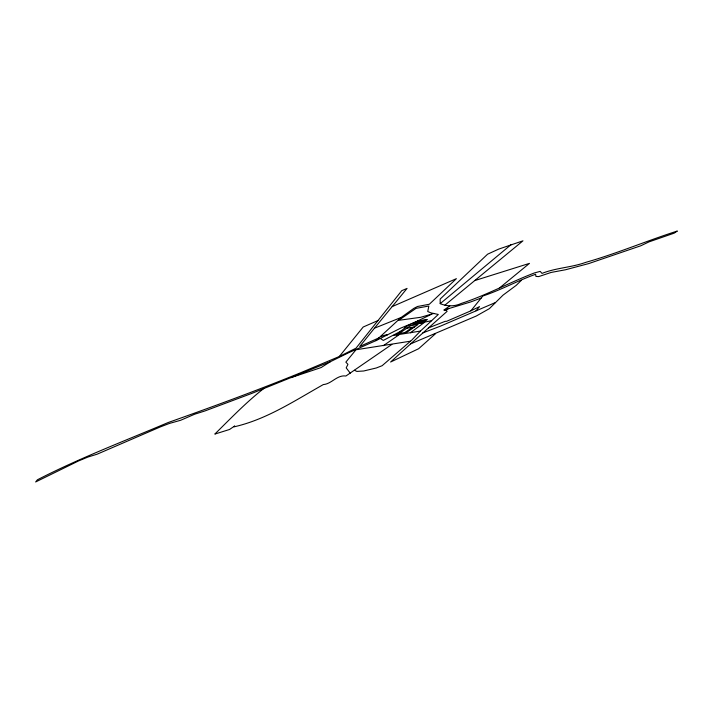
<?xml version="1.0" encoding="UTF-8"?>
<svg xmlns="http://www.w3.org/2000/svg" width="713" height="713" viewBox="0 0 713 713"><rect width="100%" height="100%" fill="white"/><g stroke="black" fill="none" stroke-linecap="round" stroke-linejoin="round"><path stroke-width="1.07" d="M428.442 327.909L445.17 321.34L446.588 321.313L470.883 310.832L482.817 296.02C500.945 290.022 517.763 280.61 535.632 274.273L535.944 276.448L538.734 276.582L551.14 272.437L565.516 269.764L588.742 263.578L640.755 245.789L649.035 241.867L674.159 233.16L677.35 231.039C646.646 240.816 616.914 253.534 585.881 262.322C571.621 267.491 555.988 267.812 541.987 273.409L540.213 271.377L534.474 272.919C509.67 282.428 486.364 295.262 461.32 303.435C454.573 306.599 447.006 306.545 440.197 303.649L440.162 299.059L487.603 254.184L498.717 249.104L522.959 240.834L444.939 305.137M374.441 328.212L359.735 346.482L379.111 337.793L375.903 340.654L348.907 352.605L330.484 361.643L251.983 393.335L204.889 410.964L194.676 414.208L180.63 420.278L169.418 423.442L160.407 426.882L97.102 454.199L88.02 457.015L78.439 460.99L35.65 481.961L37.397 479.796C79.776 458.013 124.329 441.097 168.152 422.533C212.626 406.811 256.938 390.51 300.672 372.739L339.317 356.5L356.028 348.167L401.758 290.672L407.061 288.409L374.441 328.212L401.107 317.481L413.888 308.337L417.506 306.492L429.324 304.255L456.4 278.667L392.15 306.608M339.317 356.5L363.193 327.009L377.979 320.556M475.99 310.823L479.555 306.626L470.883 310.832M401.107 317.481L375.903 340.654L400.759 328.096L415.429 322.026M405.002 327.802L407.194 325.458M434.021 313.408L420.643 317.303L398.656 320.333L416 308.364L428.834 306.029L427.747 311.519L430.875 312.855L438.308 314.46L420.429 331.073L411.668 340.208L382.115 365.707L376.268 367.988L363.71 370.992L356.874 371.411L354.468 370.305M521.301 280.378L516.221 285.352L503.013 295.155L489.403 308.631L476.266 316.037L410.67 343.862L390.608 362.026L418.647 348.719L435.616 333.613M410.67 343.862L447.087 311.358L446.561 310.556L444.252 309.95M440.197 303.649L510.963 244.737M396.303 334.958L407.203 325.993L430.937 314.54M499.635 287.865L529.465 263.382L474.724 280.583M263.792 388.496C246.172 402.284 230.647 418.495 214.818 434.083L229.541 429.484L234.693 425.964L233.98 426.855C266.448 419.547 294.683 400.679 323.337 384.565C331.572 384.004 337.062 374.681 345.912 376.009L391.883 344.406M449.787 305.913L443.905 310.066L470.535 301.991L481.23 298.016M383.371 345.689L399.503 334.45M414.396 324.174L419.164 320.859M416.044 323.907L420.813 320.6M417.702 323.64L422.47 320.333M404.913 332.561L412.069 327.597L414.048 327.276M419.351 323.372L424.119 320.066M421 323.114L425.768 319.798M330.484 361.643L321.117 367.56L290.975 377.658M380.573 338.613L383.318 340.431L400.991 331.099M445.34 310.235L448.976 308.373M495.187 302.642L440.652 326.055L422.764 332.944M380.439 336.598L387.007 334.549L387.346 334.932M410.563 341.171L355.983 349.771L345.85 362.133L347.953 364.352L346.188 367.855L350.27 373.202M431.597 320.69L424.903 322.071L410.456 332.686L393.585 335.395M411.606 332.499L410.456 332.686L420.429 331.073M406.847 328.185L414.529 326.946M410.358 325.743L399.218 333.479L406.9 332.24L418.041 324.504L410.358 325.743M417.506 321.126L412.738 324.433L422.657 322.846L427.426 319.531L417.506 321.126"/></g></svg>
